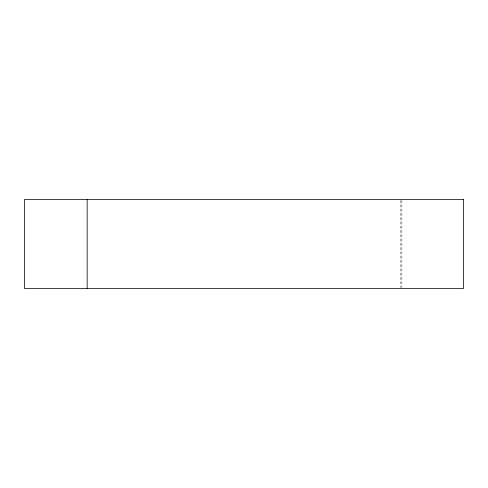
<?xml version="1.0" encoding="UTF-8"?>
<svg xmlns="http://www.w3.org/2000/svg" width="488" height="488" viewBox="0 0 488 488"><rect width="100%" height="100%" fill="white"/><g stroke="black" fill="none" stroke-linecap="round" stroke-linejoin="round"><path stroke-width="0.37" stroke-dasharray="2.44 1.83" d="M401.892 200.391L401.892 287.609M400.855 200.391L400.855 287.609"/><path stroke-width="0.73" d="M87.145 199.635L87.145 288.365M463.6 199.635L24.4 199.635L24.4 288.365L463.6 288.365L463.594 199.635"/></g></svg>
